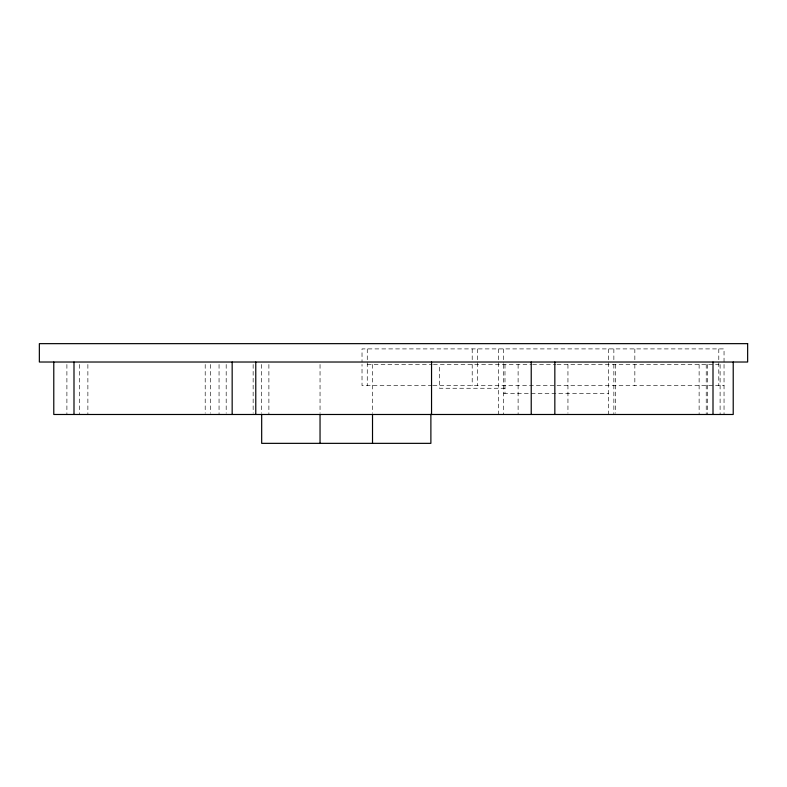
<?xml version="1.0" encoding="UTF-8"?>
<svg xmlns="http://www.w3.org/2000/svg" width="787" height="787" viewBox="0 0 787 787"><rect width="100%" height="100%" fill="white"/><g stroke="black" fill="none" stroke-linecap="round" stroke-linejoin="round"><path stroke-width="0.59" stroke-dasharray="3.94 2.95" d="M367.263 364.647L432.201 364.647M433.421 364.647L531.432 364.647M532.661 364.647L555.937 364.647M557.078 364.647L718.797 364.647M432.201 385.63L362.02 385.63L362.02 364.381M433.027 385.63L724.04 385.63M504.988 388.257L439.412 388.257L439.412 364.401M503.68 393.5L608.617 393.5M724.04 362.02L724.04 348.907L362.02 348.907L362.02 362.02M724.04 364.381L724.04 414.483M720.105 364.46L720.105 414.483M718.797 348.907L718.797 385.63M707.572 364.46L707.572 414.483M706.224 364.46L706.224 414.483M699.122 364.46L699.122 414.483M634.843 348.907L634.843 362.02M634.843 364.381L634.843 385.63M615.582 364.46L615.582 413.264M613.86 348.907L613.86 362.02M613.86 364.381L613.86 414.483M608.617 348.907L608.617 414.483M567.948 364.46L567.948 413.264M518.112 364.46L518.112 414.483M504.988 364.401L504.988 393.5M503.68 348.907L503.68 363.368M503.68 364.568L503.68 414.483M498.437 348.907L498.437 414.483M477.443 348.907L477.443 385.63M472.2 348.907L472.2 362.02M472.2 364.381L472.2 385.63M372.517 364.45L372.517 412.998M367.263 348.907L367.263 385.63M320.043 364.45L320.043 412.998M268.888 364.46L268.888 414.483M261.678 364.45L261.678 412.998M253.148 364.46L253.148 413.264M226.184 364.46L226.184 413.264M219.052 364.46L219.052 414.483M210.631 364.46L210.631 413.264M205.2 364.46L205.2 413.264M87.878 364.46L87.878 414.483M79.428 364.46L79.428 414.483M66.895 364.46L66.895 414.483"/><path stroke-width="1.18" d="M733.218 362.02L733.218 414.483L53.782 414.483L53.782 362.02M713.002 362.02L713.002 414.483M554.835 362.02L554.835 414.483M531.225 362.02L531.225 414.483M431.542 362.02L431.542 414.483M430.882 414.208L430.882 443.347L261.678 443.347L261.678 414.208M372.517 414.208L372.517 443.347M320.043 414.208L320.043 443.347M255.775 362.02L255.775 414.483M232.165 362.02L232.165 414.483M73.998 362.02L73.998 414.483M747.65 343.653L39.35 343.653L39.35 362.02L747.65 362.02L747.65 343.653"/></g></svg>
